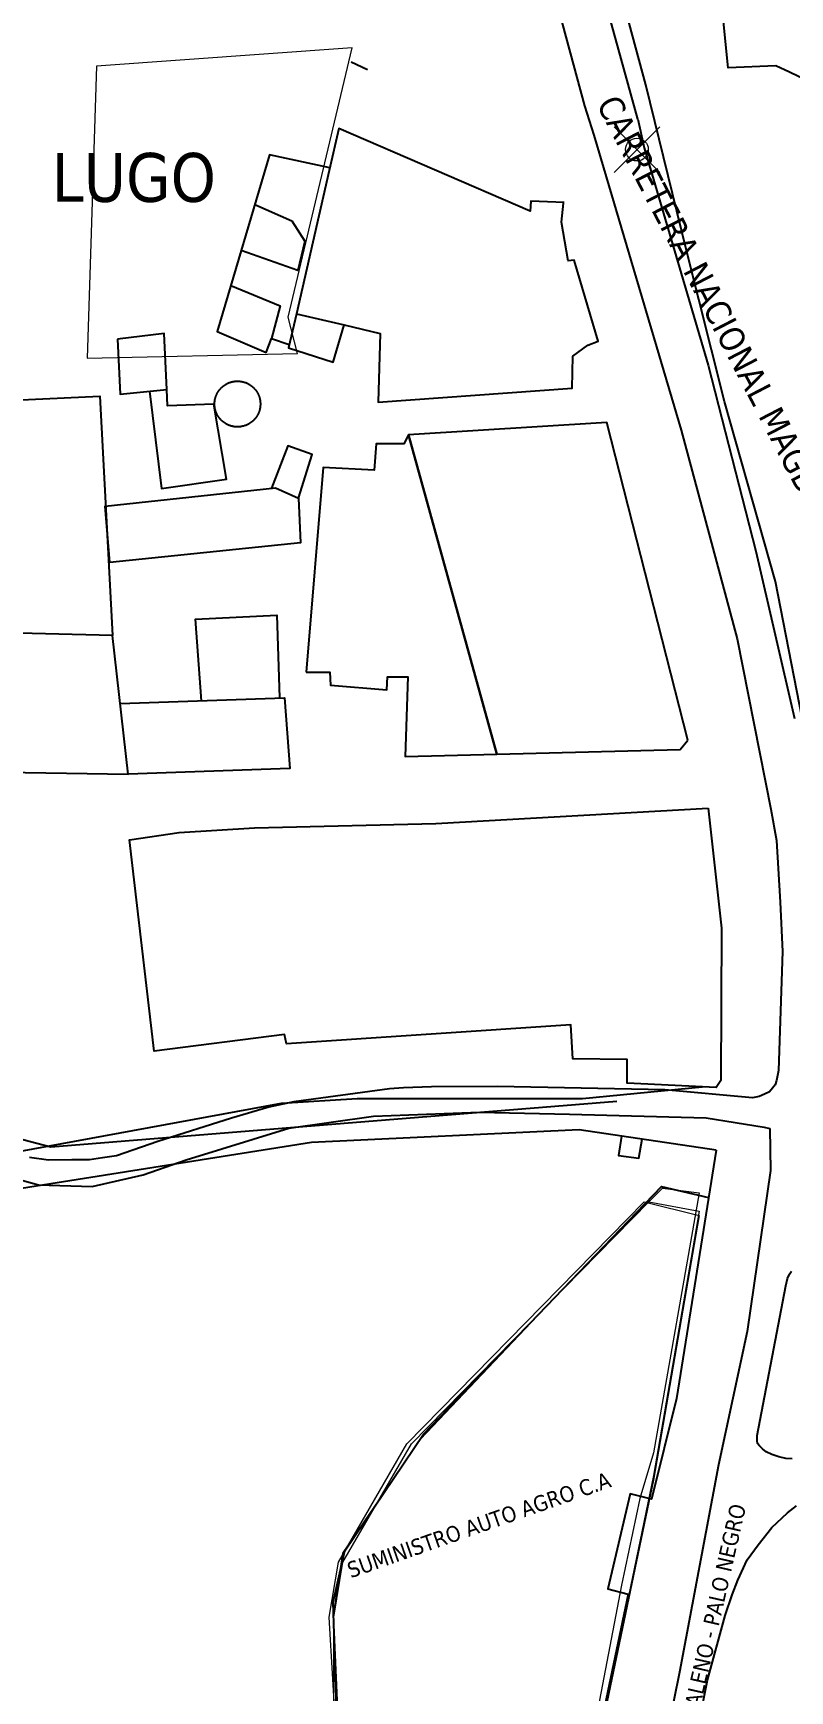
# Model space of a CAD drawing. Header units: metres. Extents: x 2 to 659295185, y -28 to 1124222152.
# Drawn here: x 656562.1 to 656727.9, y 1122568.8 to 1122932.2 of the extents above; entities that cross this region are included whole.
import ezdxf
from ezdxf.enums import TextEntityAlignment as Align

# ---------------------------------------------------------------- set-up
doc = ezdxf.new("R2010")
doc.units = ezdxf.units.M
doc.header["$MEASUREMENT"] = 0
doc.header["$PDMODE"] = 35
doc.header["$PDSIZE"] = 5
doc.linetypes.add('HIDDEN', pattern=[0.375, 0.25, -0.125])
for name, color, linetype in [('CALLES', 1, 'CONTINUOUS'), ('CURVAS', 2, 'CONTINUOUS'), ('MANZANA', 30, 'CONTINUOUS'), ('Parcelas', 140, 'CONTINUOUS'), ('PUNTO', 3, 'CONTINUOUS'), ('Rio Aragua', 174, 'CONTINUOUS'), ('TEXTOS', 7, 'CONTINUOUS')]:
    doc.layers.add(name, color=color, linetype=linetype)
doc.styles.get("Standard").update_dxf_attribs({"font": 'tahoma.ttf'})

msp = doc.modelspace()

# ---------------------------------------------------------------- linework, layer by layer
at = {"layer": 'CURVAS', "lineweight": 0}
for points in [[(656574, 1122861), (656620, 1122862), (656618, 1122870), (656632, 1122929), (656576, 1122925), (656574, 1122861)], [(656574, 1122861), (656620, 1122862), (656618, 1122870), (656632, 1122929), (656576, 1122925), (656574, 1122861)], [(656700, 1122679), (656708, 1122678), (656698, 1122621), (656695, 1122611), (656691, 1122592), (656674, 1122503), (656631, 1122518), (656628, 1122557), (656628, 1122586), (656630, 1122599), (656647, 1122624), (656682, 1122661), (656700, 1122679)]]:
    msp.add_lwpolyline(points, dxfattribs=at)
at = {"layer": 'MANZANA', "lineweight": -3}
for p, q in [((656566, 1122688), (653627, 1123461)), ((656690, 1122698), (656566, 1122688))]:
    msp.add_line(p, q, dxfattribs=at)
at = {"layer": 'MANZANA', "linetype": 'Continuous', "lineweight": -2}
msp.add_line((656665.4427, 1122980.5006), (656682.9225, 1122916.3286), dxfattribs=at)
at = {"layer": 'MANZANA', "lineweight": -2}
for p, q in [((656694.5505, 1122913.3842), (656687.3107, 1122939.8988)), ((656682.9239, 1122916.3236), (656684.9276, 1122909.9149)), ((656694.5505, 1122913.3842), (656696.0018, 1122907.0855)), ((656684.9276, 1122909.9149), (656704.058, 1122845.1881)), ((656696.0018, 1122907.0855), (656710.0197, 1122859.4752)), ((656710.0197, 1122859.4752), (656720.393, 1122818.7135)), ((656704.058, 1122845.1881), (656716.3113, 1122799.4474)), ((656720.393, 1122818.7135), (656728.878, 1122782.031)), ((656716.3113, 1122799.4474), (656723.7078, 1122762.105)), ((656723.7078, 1122762.105), (656724.9447, 1122755.2464)), ((656724.9447, 1122755.2464), (656725.7693, 1122741.7592)), ((656725.7693, 1122741.7592), (656726.2558, 1122730.9214)), ((656726.2558, 1122730.9214), (656725.39, 1122704.8167)), ((656725.39, 1122704.8167), (656724.9612, 1122702.6071)), ((656640.1527, 1122700.7975), (656619.233, 1122697.9381)), ((656643.2201, 1122701.0275), (656640.1527, 1122700.7975)), ((656649.3551, 1122701.2774), (656643.2201, 1122701.0275)), ((656663.8183, 1122701.3374), (656649.3551, 1122701.2774)), ((656700.5288, 1122700.6175), (656663.8183, 1122701.3374)), ((656719.7168, 1122698.8179), (656700.5288, 1122700.6175)), ((656722.339, 1122699.6077), (656721.1351, 1122699.1578)), ((656723.4357, 1122700.1676), (656722.339, 1122699.6077)), ((656724.0871, 1122700.9375), (656723.4357, 1122700.1676)), ((656724.6314, 1122701.7173), (656724.0871, 1122700.9375)), ((656724.9612, 1122702.6071), (656724.6314, 1122701.7173)), ((656613.7577, 1122696.8083), (656605.5531, 1122694.3388)), ((656619.233, 1122697.9381), (656613.7577, 1122696.8083)), ((656721.1351, 1122699.1578), (656719.7168, 1122698.8179)), ((656605.5531, 1122694.3388), (656589.4655, 1122689.2898)), ((656595.6251, 1122685.2207), (656618.161, 1122692.1793)), ((656618.161, 1122692.1793), (656636.6729, 1122694.8087)), ((656636.6729, 1122694.8087), (656659.9015, 1122695.6785)), ((656659.9015, 1122695.6785), (656679.6255, 1122695.2186)), ((656679.6255, 1122695.2186), (656709.5415, 1122694.4588)), ((656709.5415, 1122694.4588), (656722.2648, 1122692.4192)), ((656722.2648, 1122692.4192), (656723.4687, 1122692.0893)), ((656723.4687, 1122692.0893), (656723.6171, 1122682.9111)), ((656589.4655, 1122689.2898), (656580.3868, 1122686.1505)), ((656565.4866, 1122685.2007), (656561.3224, 1122685.7406)), ((656570.6402, 1122685.2207), (656565.4866, 1122685.2007)), ((656574.4745, 1122685.2407), (656570.6402, 1122685.2207)), ((656577.3194, 1122685.7006), (656574.4745, 1122685.2407)), ((656580.3868, 1122686.1505), (656577.3194, 1122685.7006)), ((656586.2166, 1122681.9713), (656595.6251, 1122685.2207)), ((656550.3719, 1122683.2611), (656563.3179, 1122679.7718)), ((656575.0435, 1122679.3819), (656586.2166, 1122681.9713)), ((656723.6171, 1122682.9111), (656718.513, 1122647.6083)), ((656563.3179, 1122679.7718), (656575.0435, 1122679.3819)), ((656727.3442, 1122659.256), (656727.773, 1122660.1458)), ((656727.773, 1122660.1458), (656728.2101, 1122660.8156)), ((656720.6981, 1122624.833), (656727.0227, 1122657.5963)), ((656727.0227, 1122657.5963), (656727.3442, 1122659.256)), ((656718.513, 1122647.6083), (656712.2873, 1122618.3843)), ((656720.7063, 1122623.7332), (656720.6981, 1122624.833)), ((656720.8135, 1122623.0633), (656720.7063, 1122623.7332)), ((656721.2588, 1122622.5134), (656720.8135, 1122623.0633)), ((656721.9185, 1122621.8536), (656721.2588, 1122622.5134)), ((656722.6853, 1122621.1937), (656721.9185, 1122621.8536)), ((656723.8975, 1122620.6438), (656722.6853, 1122621.1937)), ((656725.4312, 1122620.1039), (656723.8975, 1122620.6438)), ((656726.9649, 1122619.774), (656725.4312, 1122620.1039)), ((656728.3915, 1122619.674), (656726.9649, 1122619.774)), ((656712.2873, 1122618.3843), (656703.7199, 1122572.8935)), ((656727.3442, 1122607.8364), (656729.315, 1122609.3861)), ((656723.9635, 1122604.6071), (656727.3442, 1122607.8364)), ((656720.9125, 1122600.8378), (656723.9635, 1122604.6071)), ((656718.513, 1122597.5085), (656720.9125, 1122600.8378)), ((656716.4515, 1122593.0794), (656718.513, 1122597.5085)), ((656715.2641, 1122589.8601), (656716.4515, 1122593.0794)), ((656713.7469, 1122585.321), (656715.2641, 1122589.8601)), ((656709.8631, 1122571.1439), (656713.7469, 1122585.321)), ((656703.7199, 1122572.8935), (656696.9666, 1122539.5703)), ((656698.7064, 1122517.1249), (656709.8631, 1122571.1439))]:
    msp.add_line(p, q, dxfattribs=at)
at = {"layer": 'MANZANA'}
for points in [[(656711.7588, 1122687.3267), (656681.7401, 1122691.8122), (656623.083, 1122689.0519), (656558.215, 1122678.7006), (656451.942, 1122706.9941), (656232.8402, 1122767.0314), (656063.7695, 1122809.4716), (655876.0666, 1122859.1577), (655537.9252, 1122950.2489), (655215.6558, 1123033.7491), (654927.2005, 1123110.6935)], [(656711.7588, 1122687.3267), (656681.7401, 1122691.8122), (656623.083, 1122689.0519), (656558.215, 1122678.7006), (656451.942, 1122706.9941), (656232.8402, 1122767.0314), (656063.7695, 1122809.4716), (655876.0666, 1122859.1577), (655537.9252, 1122950.2489), (655215.6558, 1123033.7491), (654927.2005, 1123110.6935)], [(656192.7656, 1122788.5573), (656558.5601, 1122686.9816), (656616.5272, 1122697.678), (656633.0892, 1122698.7131), (656682.4302, 1122698.7131), (656708.676, 1122701.221)], [(656690.9918, 1122690.4298), (656690.3324, 1122686.1704), (656694.8051, 1122685.5831), (656695.4988, 1122689.7563)], [(656690.9918, 1122690.4298), (656690.3324, 1122686.1704), (656694.8051, 1122685.5831), (656695.4988, 1122689.7563)], [(656711.7588, 1122687.3267), (656703.0275, 1122632.9053), (656697.6061, 1122610.8584), (656692.9076, 1122612.033), (656688.0284, 1122591.1607), (656692.4558, 1122589.9861), (656683.5105, 1122547.1571), (656675.017, 1122504.1475), (656665.4393, 1122457.7947), (656648.7233, 1122389.4852), (656634.8085, 1122315.7544), (656630.8328, 1122295.3339), (656612.4001, 1122240.9394), (656605.3523, 1122229.0123), (656579.1489, 1122193.4119), (656546.982, 1122159.2572), (656496.3825, 1122112.4526), (656496.3825, 1122112.814)], [(656711.7588, 1122687.3267), (656703.0275, 1122632.9053), (656697.6061, 1122610.8584), (656692.9076, 1122612.033), (656688.0284, 1122591.1607), (656692.4558, 1122589.9861), (656683.5105, 1122547.1571), (656675.017, 1122504.1475), (656665.4393, 1122457.7947), (656648.7233, 1122389.4852), (656634.8085, 1122315.7544), (656630.8328, 1122295.3339), (656612.4001, 1122240.9394), (656605.3523, 1122229.0123), (656579.1489, 1122193.4119), (656546.982, 1122159.2572), (656496.3825, 1122112.4526), (656496.3825, 1122112.814)], [(656675.017, 1122504.1475), (656630.007, 1122518.1049), (656627.854, 1122588.2911), (656630.4375, 1122599.4865), (656647.6612, 1122625.1066), (656699.7626, 1122679.361), (656710.0954, 1122676.9584)], [(656675.017, 1122504.1475), (656630.007, 1122518.1049), (656627.854, 1122588.2911), (656630.4375, 1122599.4865), (656647.6612, 1122625.1066), (656699.7626, 1122679.361), (656710.0954, 1122676.9584)]]:
    msp.add_lwpolyline(points, dxfattribs=at)
at = {"layer": 'MANZANA', "lineweight": 40}
msp.add_lwpolyline([(656682.9239, 1122916.3236), (656682.9239, 1122916.3236), (656682.9239, 1122916.3236), (656682.9239, 1122916.3236)], close=True, dxfattribs=at)
at = {"layer": 'Parcelas'}
for points in [[(656783.0503, 1122916.9291), (656775.5875, 1122915.9243), (656756.2253, 1122916.498), (656746.3291, 1122917.2151), (656735.2855, 1122920.0836), (656727.8274, 1122923.6692), (656724.8155, 1122925.1034), (656714.3456, 1122924.6731), (656710.0429, 1122967.5568), (656704.4977, 1122994.7546)], [(656738.6897, 1122705.1826), (656741.5145, 1122737.825), (656733.5109, 1122767.0933), (656724.7225, 1122812.0551), (656713.5802, 1122851.5242), (656705.1057, 1122885.1866), (656696.3174, 1122920.8892), (656681.9579, 1122974.247)], [(656678.4567, 1122895.116), (656671.1421, 1122895.4028), (656670.9986, 1122893.2515), (656629.1189, 1122911.3229), (656626.9676, 1122902.1437), (656619.7964, 1122870.734), (656630.2663, 1122868.2958), (656630.2663, 1122868.2958), (656638.1546, 1122866.4312), (656637.7244, 1122851.3718), (656680.1778, 1122854.3837), (656680.3212, 1122861.4114), (656683.6199, 1122863.8496), (656685.9147, 1122864.7102), (656680.608, 1122882.4947), (656679.3172, 1122882.3513), (656677.883, 1122890.8133), (656678.3133, 1122894.9726)], [(656678.4567, 1122895.116), (656671.1421, 1122895.4028), (656670.9986, 1122893.2515), (656629.1189, 1122911.3229), (656626.9676, 1122902.1437), (656619.7964, 1122870.734), (656630.2663, 1122868.2958), (656630.2663, 1122868.2958), (656638.1546, 1122866.4312), (656637.7244, 1122851.3718), (656680.1778, 1122854.3837), (656680.3212, 1122861.4114), (656683.6199, 1122863.8496), (656685.9147, 1122864.7102), (656680.608, 1122882.4947), (656679.3172, 1122882.3513), (656677.883, 1122890.8133), (656678.3133, 1122894.9726)], [(656627.095, 1122902.6876), (656613.916, 1122905.5859), (656602.4421, 1122866.8615), (656613.1989, 1122862.272), (656614.3463, 1122865.2839), (656618.2397, 1122863.9882)], [(656627.095, 1122902.6876), (656613.916, 1122905.5859), (656602.4421, 1122866.8615), (656613.1989, 1122862.272), (656614.3463, 1122865.2839), (656618.2397, 1122863.9882)], [(656610.6923, 1122894.706), (656618.7924, 1122891.1001), (656621.6609, 1122886.654), (656620.0833, 1122880.1999), (656607.6987, 1122884.6025)], [(656610.6923, 1122894.706), (656618.7924, 1122891.1001), (656621.6609, 1122886.654), (656620.0833, 1122880.1999), (656607.6987, 1122884.6025)], [(656605.4314, 1122876.9504), (656616.2108, 1122872.455), (656614.3463, 1122865.2839)], [(656605.4314, 1122876.9504), (656616.2108, 1122872.455), (656614.3463, 1122865.2839)], [(656619.7964, 1122870.734), (656618.0753, 1122863.2759), (656627.8281, 1122860.1206), (656630.2663, 1122868.2958)], [(656619.7964, 1122870.734), (656618.0753, 1122863.2759), (656627.8281, 1122860.1206), (656630.2663, 1122868.2958)], [(656580.6417, 1122865.1404), (656581.2154, 1122853.0928), (656591.3985, 1122854.0968), (656590.8248, 1122866.4312), (656580.6417, 1122865.1404)], [(656580.6417, 1122865.1404), (656581.2154, 1122853.0928), (656591.3985, 1122854.0968), (656590.8248, 1122866.4312), (656580.6417, 1122865.1404)], [(656533.3119, 1122770.6243), (656460.5962, 1122773.7796), (656497.0258, 1122848.9336), (656576.7693, 1122852.6626), (656579.4944, 1122800.1695)], [(656533.3119, 1122770.6243), (656460.5962, 1122773.7796), (656497.0258, 1122848.9336), (656576.7693, 1122852.6626), (656579.4944, 1122800.1695)], [(656587.6354, 1122853.7258), (656590.2511, 1122832.4398), (656604.4501, 1122834.4478), (656601.725, 1122850.9415), (656591.5419, 1122850.5112), (656591.3985, 1122854.0968)], [(656587.6354, 1122853.7258), (656590.2511, 1122832.4398), (656604.4501, 1122834.4478), (656601.725, 1122850.9415), (656591.5419, 1122850.5112), (656591.3985, 1122854.0968)], [(656705.5637, 1122777.2217), (656687.7792, 1122846.9256), (656644.3218, 1122844.2006), (656663.684, 1122774.2098), (656703.8427, 1122775.2138), (656705.5637, 1122777.2217)], [(656705.5637, 1122777.2217), (656687.7792, 1122846.9256), (656644.3218, 1122844.2006), (656663.684, 1122774.2098), (656703.8427, 1122775.2138), (656705.5637, 1122777.2217)], [(656620.2267, 1122830.2885), (656623.2386, 1122839.8979), (656617.9319, 1122841.7624), (656614.3104, 1122832.4867)], [(656620.2267, 1122830.2885), (656623.2386, 1122839.8979), (656617.9319, 1122841.7624), (656614.3104, 1122832.4867)], [(656621.9478, 1122792.1378), (656627.111, 1122792.1378), (656627.2544, 1122789.2693), (656639.5889, 1122788.2654), (656639.7323, 1122791.1338), (656644.1784, 1122791.1338), (656643.6047, 1122773.6361), (656663.684, 1122774.2098), (656644.3218, 1122844.2006), (656643.3179, 1122842.1927), (656637.2941, 1122842.1927), (656636.8638, 1122836.4557), (656625.6768, 1122837.0294), (656621.9478, 1122792.1378)], [(656621.9478, 1122792.1378), (656627.111, 1122792.1378), (656627.2544, 1122789.2693), (656639.5889, 1122788.2654), (656639.7323, 1122791.1338), (656644.1784, 1122791.1338), (656643.6047, 1122773.6361), (656663.684, 1122774.2098), (656644.3218, 1122844.2006), (656643.3179, 1122842.1927), (656637.2941, 1122842.1927), (656636.8638, 1122836.4557), (656625.6768, 1122837.0294), (656621.9478, 1122792.1378)], [(656578.9207, 1122816.233), (656577.9167, 1122828.5674), (656615.2068, 1122832.5833), (656620.2267, 1122830.2885), (656620.6569, 1122820.5357), (656578.9207, 1122816.233)], [(656578.9207, 1122816.233), (656577.9167, 1122828.5674), (656615.2068, 1122832.5833), (656620.2267, 1122830.2885), (656620.6569, 1122820.5357), (656578.9207, 1122816.233)], [(656529.5829, 1122801.4603), (656533.3119, 1122770.6243), (656582.9365, 1122769.7637), (656579.4944, 1122800.1695), (656529.5829, 1122801.4603)], [(656529.5829, 1122801.4603), (656533.3119, 1122770.6243), (656582.9365, 1122769.7637), (656579.4944, 1122800.1695), (656529.5829, 1122801.4603)], [(656598.9977, 1122785.8898), (656597.7092, 1122803.7551), (656615.4937, 1122804.6157), (656616.0637, 1122786.5029)], [(656598.9977, 1122785.8898), (656597.7092, 1122803.7551), (656615.4937, 1122804.6157), (656616.0637, 1122786.5029)], [(656581.1834, 1122785.2498), (656617.2148, 1122786.5443), (656618.3622, 1122771.0545), (656582.9365, 1122769.7637)], [(656581.1834, 1122785.2498), (656617.2148, 1122786.5443), (656618.3622, 1122771.0545), (656582.9365, 1122769.7637)], [(656710.0099, 1122762.3057), (656712.8784, 1122736.0592), (656712.7349, 1122702.6414), (656711.731, 1122701.0638), (656692.2253, 1122702.0677), (656692.2253, 1122707.231), (656680.3212, 1122707.3744), (656679.8909, 1122714.8325), (656617.645, 1122710.6732), (656617.2148, 1122712.6811), (656588.6735, 1122709.0955), (656583.2234, 1122755.4213), (656594.1236, 1122756.999), (656610.6173, 1122758.003), (656650.3456, 1122759.0069), (656710.0099, 1122762.3057)], [(656710.0099, 1122762.3057), (656712.8784, 1122736.0592), (656712.7349, 1122702.6414), (656711.731, 1122701.0638), (656692.2253, 1122702.0677), (656692.2253, 1122707.231), (656680.3212, 1122707.3744), (656679.8909, 1122714.8325), (656617.645, 1122710.6732), (656617.2148, 1122712.6811), (656588.6735, 1122709.0955), (656583.2234, 1122755.4213), (656594.1236, 1122756.999), (656610.6173, 1122758.003), (656650.3456, 1122759.0069), (656710.0099, 1122762.3057)]]:
    msp.add_lwpolyline(points, dxfattribs=at)
for points in [[(656606.8883, 1122855.9593), (656606.9758, 1122855.9585), (656607.0634, 1122855.9562), (656607.1509, 1122855.9524), (656607.2383, 1122855.9471), (656607.3256, 1122855.9402), (656607.4128, 1122855.9318), (656607.4998, 1122855.9219), (656607.5866, 1122855.9104), (656607.6732, 1122855.8975), (656607.7596, 1122855.883), (656607.8457, 1122855.8671), (656607.9315, 1122855.8496), (656608.017, 1122855.8307), (656608.1022, 1122855.8102), (656608.187, 1122855.7883), (656608.2714, 1122855.7649), (656608.3553, 1122855.74), (656608.4389, 1122855.7137), (656608.5219, 1122855.6859), (656608.6045, 1122855.6567), (656608.6865, 1122855.626), (656608.768, 1122855.5939), (656608.8489, 1122855.5604), (656608.9292, 1122855.5255), (656609.0089, 1122855.4891), (656609.0879, 1122855.4514), (656609.1663, 1122855.4124), (656609.244, 1122855.3719), (656609.3209, 1122855.3301), (656609.3972, 1122855.287), (656609.4726, 1122855.2426), (656609.5473, 1122855.1968), (656609.6212, 1122855.1498), (656609.6942, 1122855.1014), (656609.7664, 1122855.0518), (656609.8377, 1122855.001), (656609.908, 1122854.9489), (656609.9775, 1122854.8956), (656610.0461, 1122854.841), (656610.1136, 1122854.7853), (656610.1802, 1122854.7285), (656610.2458, 1122854.6704), (656610.3104, 1122854.6113), (656610.3739, 1122854.551), (656610.4364, 1122854.4896), (656610.4978, 1122854.4271), (656610.558, 1122854.3636), (656610.6172, 1122854.299), (656610.6752, 1122854.2335), (656610.7321, 1122854.1669), (656610.7878, 1122854.0993), (656610.8423, 1122854.0307), (656610.8957, 1122853.9613), (656610.9477, 1122853.8909), (656610.9986, 1122853.8196), (656611.0482, 1122853.7474), (656611.0965, 1122853.6744), (656611.1436, 1122853.6005), (656611.1894, 1122853.5258), (656611.2338, 1122853.4504), (656611.2769, 1122853.3742), (656611.3187, 1122853.2972), (656611.3591, 1122853.2195), (656611.3982, 1122853.1411), (656611.4359, 1122853.0621), (656611.4722, 1122852.9824), (656611.5072, 1122852.9021), (656611.5407, 1122852.8212), (656611.5728, 1122852.7397), (656611.6034, 1122852.6577), (656611.6327, 1122852.5751), (656611.6605, 1122852.4921), (656611.6868, 1122852.4086), (656611.7117, 1122852.3246), (656611.7351, 1122852.2402), (656611.757, 1122852.1554), (656611.7774, 1122852.0702), (656611.7964, 1122851.9848), (656611.8139, 1122851.8989), (656611.8298, 1122851.8128), (656611.8443, 1122851.7264), (656611.8572, 1122851.6398), (656611.8687, 1122851.553), (656611.8786, 1122851.466), (656611.887, 1122851.3788), (656611.8938, 1122851.2915), (656611.8992, 1122851.2041), (656611.903, 1122851.1166), (656611.9053, 1122851.0291), (656611.9061, 1122850.9415), (656611.9053, 1122850.8539), (656611.903, 1122850.7664), (656611.8992, 1122850.6789), (656611.8938, 1122850.5915), (656611.887, 1122850.5042), (656611.8786, 1122850.417), (656611.8687, 1122850.33), (656611.8572, 1122850.2432), (656611.8443, 1122850.1565), (656611.8298, 1122850.0702), (656611.8139, 1122849.9841), (656611.7964, 1122849.8982), (656611.7774, 1122849.8127), (656611.757, 1122849.7276), (656611.7351, 1122849.6428), (656611.7117, 1122849.5584), (656611.6868, 1122849.4744), (656611.6605, 1122849.3909), (656611.6327, 1122849.3079), (656611.6034, 1122849.2253), (656611.5728, 1122849.1433), (656611.5407, 1122849.0618), (656611.5072, 1122848.9809), (656611.4722, 1122848.9006), (656611.4359, 1122848.8209), (656611.3982, 1122848.7418), (656611.3591, 1122848.6635), (656611.3187, 1122848.5858), (656611.2769, 1122848.5088), (656611.2338, 1122848.4326), (656611.1894, 1122848.3571), (656611.1436, 1122848.2825), (656611.0965, 1122848.2086), (656611.0482, 1122848.1356), (656610.9986, 1122848.0634), (656610.9477, 1122847.9921), (656610.8957, 1122847.9217), (656610.8423, 1122847.8522), (656610.7878, 1122847.7837), (656610.7321, 1122847.7161), (656610.6752, 1122847.6495), (656610.6172, 1122847.5839), (656610.558, 1122847.5194), (656610.4978, 1122847.4559), (656610.4364, 1122847.3934), (656610.3739, 1122847.332), (656610.3104, 1122847.2717), (656610.2458, 1122847.2126), (656610.1802, 1122847.1545), (656610.1136, 1122847.0977), (656610.0461, 1122847.0419), (656609.9775, 1122846.9874), (656609.908, 1122846.9341), (656609.8377, 1122846.882), (656609.7664, 1122846.8312), (656609.6942, 1122846.7816), (656609.6212, 1122846.7332), (656609.5473, 1122846.6862), (656609.4726, 1122846.6404), (656609.3972, 1122846.596), (656609.3209, 1122846.5528), (656609.244, 1122846.5111), (656609.1663, 1122846.4706), (656609.0879, 1122846.4315), (656609.0089, 1122846.3938), (656608.9292, 1122846.3575), (656608.8489, 1122846.3226), (656608.768, 1122846.2891), (656608.6865, 1122846.257), (656608.6045, 1122846.2263), (656608.5219, 1122846.1971), (656608.4389, 1122846.1693), (656608.3553, 1122846.143), (656608.2714, 1122846.1181), (656608.187, 1122846.0947), (656608.1022, 1122846.0728), (656608.017, 1122846.0523), (656607.9315, 1122846.0334), (656607.8457, 1122846.0159), (656607.7596, 1122845.9999), (656607.6732, 1122845.9855), (656607.5866, 1122845.9726), (656607.4998, 1122845.9611), (656607.4128, 1122845.9512), (656607.3256, 1122845.9428), (656607.2383, 1122845.9359), (656607.1509, 1122845.9306), (656607.0634, 1122845.9268), (656606.9758, 1122845.9245), (656606.8883, 1122845.9237), (656606.8007, 1122845.9245), (656606.7132, 1122845.9268), (656606.6257, 1122845.9306), (656606.5383, 1122845.9359), (656606.4509, 1122845.9428), (656606.3638, 1122845.9512), (656606.2768, 1122845.9611), (656606.1899, 1122845.9726), (656606.1033, 1122845.9855), (656606.0169, 1122845.9999), (656605.9308, 1122846.0159), (656605.845, 1122846.0334), (656605.7595, 1122846.0523), (656605.6744, 1122846.0728), (656605.5896, 1122846.0947), (656605.5052, 1122846.1181), (656605.4212, 1122846.143), (656605.3377, 1122846.1693), (656605.2546, 1122846.1971), (656605.1721, 1122846.2263), (656605.0901, 1122846.257), (656605.0086, 1122846.2891), (656604.9277, 1122846.3226), (656604.8474, 1122846.3575), (656604.7677, 1122846.3938), (656604.6886, 1122846.4315), (656604.6103, 1122846.4706), (656604.5326, 1122846.5111), (656604.4556, 1122846.5528), (656604.3794, 1122846.596), (656604.3039, 1122846.6404), (656604.2293, 1122846.6862), (656604.1554, 1122846.7332), (656604.0824, 1122846.7816), (656604.0102, 1122846.8312), (656603.9389, 1122846.882), (656603.8685, 1122846.9341), (656603.799, 1122846.9874), (656603.7305, 1122847.0419), (656603.6629, 1122847.0977), (656603.5963, 1122847.1545), (656603.5307, 1122847.2126), (656603.4662, 1122847.2717), (656603.4026, 1122847.332), (656603.3402, 1122847.3934), (656603.2788, 1122847.4559), (656603.2185, 1122847.5194), (656603.1593, 1122847.5839), (656603.1013, 1122847.6495), (656603.0444, 1122847.7161), (656602.9887, 1122847.7837), (656602.9342, 1122847.8522), (656602.8809, 1122847.9217), (656602.8288, 1122847.9921), (656602.778, 1122848.0634), (656602.7283, 1122848.1356), (656602.68, 1122848.2086), (656602.633, 1122848.2825), (656602.5872, 1122848.3571), (656602.5428, 1122848.4326), (656602.4996, 1122848.5088), (656602.4578, 1122848.5858), (656602.4174, 1122848.6635), (656602.3783, 1122848.7418), (656602.3406, 1122848.8209), (656602.3043, 1122848.9006), (656602.2694, 1122848.9809), (656602.2359, 1122849.0618), (656602.2038, 1122849.1433), (656602.1731, 1122849.2253), (656602.1439, 1122849.3079), (656602.1161, 1122849.3909), (656602.0898, 1122849.4744), (656602.0649, 1122849.5584), (656602.0415, 1122849.6428), (656602.0195, 1122849.7276), (656601.9991, 1122849.8127), (656601.9801, 1122849.8982), (656601.9627, 1122849.9841), (656601.9467, 1122850.0702), (656601.9323, 1122850.1565), (656601.9193, 1122850.2432), (656601.9079, 1122850.33), (656601.898, 1122850.417), (656601.8896, 1122850.5042), (656601.8827, 1122850.5915), (656601.8774, 1122850.6789), (656601.8736, 1122850.7664), (656601.8713, 1122850.8539), (656601.8705, 1122850.9415), (656601.8713, 1122851.0291), (656601.8736, 1122851.1166), (656601.8774, 1122851.2041), (656601.8827, 1122851.2915), (656601.8896, 1122851.3788), (656601.898, 1122851.466), (656601.9079, 1122851.553), (656601.9193, 1122851.6398), (656601.9323, 1122851.7264), (656601.9467, 1122851.8128), (656601.9627, 1122851.8989), (656601.9801, 1122851.9848), (656601.9991, 1122852.0702), (656602.0195, 1122852.1554), (656602.0415, 1122852.2402), (656602.0649, 1122852.3246), (656602.0898, 1122852.4086), (656602.1161, 1122852.4921), (656602.1439, 1122852.5751), (656602.1731, 1122852.6577), (656602.2038, 1122852.7397), (656602.2359, 1122852.8212), (656602.2694, 1122852.9021), (656602.3043, 1122852.9824), (656602.3406, 1122853.0621), (656602.3783, 1122853.1411), (656602.4174, 1122853.2195), (656602.4578, 1122853.2972), (656602.4996, 1122853.3742), (656602.5428, 1122853.4504), (656602.5872, 1122853.5258), (656602.633, 1122853.6005), (656602.68, 1122853.6744), (656602.7283, 1122853.7474), (656602.778, 1122853.8196), (656602.8288, 1122853.8909), (656602.8809, 1122853.9613), (656602.9342, 1122854.0307), (656602.9887, 1122854.0993), (656603.0444, 1122854.1669), (656603.1013, 1122854.2335), (656603.1593, 1122854.299), (656603.2185, 1122854.3636), (656603.2788, 1122854.4271), (656603.3402, 1122854.4896), (656603.4026, 1122854.551), (656603.4662, 1122854.6113), (656603.5307, 1122854.6704), (656603.5963, 1122854.7285), (656603.6629, 1122854.7853), (656603.7305, 1122854.841), (656603.799, 1122854.8956), (656603.8685, 1122854.9489), (656603.9389, 1122855.001), (656604.0102, 1122855.0518), (656604.0824, 1122855.1014), (656604.1554, 1122855.1498), (656604.2293, 1122855.1968), (656604.3039, 1122855.2426), (656604.3794, 1122855.287), (656604.4556, 1122855.3301), (656604.5326, 1122855.3719), (656604.6103, 1122855.4124), (656604.6886, 1122855.4514), (656604.7677, 1122855.4891), (656604.8474, 1122855.5255), (656604.9277, 1122855.5604), (656605.0086, 1122855.5939), (656605.0901, 1122855.626), (656605.1721, 1122855.6567), (656605.2546, 1122855.6859), (656605.3377, 1122855.7137), (656605.4212, 1122855.74), (656605.5052, 1122855.7649), (656605.5896, 1122855.7883), (656605.6744, 1122855.8102), (656605.7595, 1122855.8307), (656605.845, 1122855.8496), (656605.9308, 1122855.8671), (656606.0169, 1122855.883), (656606.1033, 1122855.8975), (656606.1899, 1122855.9104), (656606.2768, 1122855.9219), (656606.3638, 1122855.9318), (656606.4509, 1122855.9402), (656606.5383, 1122855.9471), (656606.6257, 1122855.9524), (656606.7132, 1122855.9562), (656606.8007, 1122855.9585), (656606.8883, 1122855.9593)], [(656606.8883, 1122855.9593), (656606.9758, 1122855.9585), (656607.0634, 1122855.9562), (656607.1509, 1122855.9524), (656607.2383, 1122855.9471), (656607.3256, 1122855.9402), (656607.4128, 1122855.9318), (656607.4998, 1122855.9219), (656607.5866, 1122855.9104), (656607.6732, 1122855.8975), (656607.7596, 1122855.883), (656607.8457, 1122855.8671), (656607.9315, 1122855.8496), (656608.017, 1122855.8307), (656608.1022, 1122855.8102), (656608.187, 1122855.7883), (656608.2714, 1122855.7649), (656608.3553, 1122855.74), (656608.4389, 1122855.7137), (656608.5219, 1122855.6859), (656608.6045, 1122855.6567), (656608.6865, 1122855.626), (656608.768, 1122855.5939), (656608.8489, 1122855.5604), (656608.9292, 1122855.5255), (656609.0089, 1122855.4891), (656609.0879, 1122855.4514), (656609.1663, 1122855.4124), (656609.244, 1122855.3719), (656609.3209, 1122855.3301), (656609.3972, 1122855.287), (656609.4726, 1122855.2426), (656609.5473, 1122855.1968), (656609.6212, 1122855.1498), (656609.6942, 1122855.1014), (656609.7664, 1122855.0518), (656609.8377, 1122855.001), (656609.908, 1122854.9489), (656609.9775, 1122854.8956), (656610.0461, 1122854.841), (656610.1136, 1122854.7853), (656610.1802, 1122854.7285), (656610.2458, 1122854.6704), (656610.3104, 1122854.6113), (656610.3739, 1122854.551), (656610.4364, 1122854.4896), (656610.4978, 1122854.4271), (656610.558, 1122854.3636), (656610.6172, 1122854.299), (656610.6752, 1122854.2335), (656610.7321, 1122854.1669), (656610.7878, 1122854.0993), (656610.8423, 1122854.0307), (656610.8957, 1122853.9613), (656610.9477, 1122853.8909), (656610.9986, 1122853.8196), (656611.0482, 1122853.7474), (656611.0965, 1122853.6744), (656611.1436, 1122853.6005), (656611.1894, 1122853.5258), (656611.2338, 1122853.4504), (656611.2769, 1122853.3742), (656611.3187, 1122853.2972), (656611.3591, 1122853.2195), (656611.3982, 1122853.1411), (656611.4359, 1122853.0621), (656611.4722, 1122852.9824), (656611.5072, 1122852.9021), (656611.5407, 1122852.8212), (656611.5728, 1122852.7397), (656611.6034, 1122852.6577), (656611.6327, 1122852.5751), (656611.6605, 1122852.4921), (656611.6868, 1122852.4086), (656611.7117, 1122852.3246), (656611.7351, 1122852.2402), (656611.757, 1122852.1554), (656611.7774, 1122852.0702), (656611.7964, 1122851.9848), (656611.8139, 1122851.8989), (656611.8298, 1122851.8128), (656611.8443, 1122851.7264), (656611.8572, 1122851.6398), (656611.8687, 1122851.553), (656611.8786, 1122851.466), (656611.887, 1122851.3788), (656611.8938, 1122851.2915), (656611.8992, 1122851.2041), (656611.903, 1122851.1166), (656611.9053, 1122851.0291), (656611.9061, 1122850.9415), (656611.9053, 1122850.8539), (656611.903, 1122850.7664), (656611.8992, 1122850.6789), (656611.8938, 1122850.5915), (656611.887, 1122850.5042), (656611.8786, 1122850.417), (656611.8687, 1122850.33), (656611.8572, 1122850.2432), (656611.8443, 1122850.1565), (656611.8298, 1122850.0702), (656611.8139, 1122849.9841), (656611.7964, 1122849.8982), (656611.7774, 1122849.8127), (656611.757, 1122849.7276), (656611.7351, 1122849.6428), (656611.7117, 1122849.5584), (656611.6868, 1122849.4744), (656611.6605, 1122849.3909), (656611.6327, 1122849.3079), (656611.6034, 1122849.2253), (656611.5728, 1122849.1433), (656611.5407, 1122849.0618), (656611.5072, 1122848.9809), (656611.4722, 1122848.9006), (656611.4359, 1122848.8209), (656611.3982, 1122848.7418), (656611.3591, 1122848.6635), (656611.3187, 1122848.5858), (656611.2769, 1122848.5088), (656611.2338, 1122848.4326), (656611.1894, 1122848.3571), (656611.1436, 1122848.2825), (656611.0965, 1122848.2086), (656611.0482, 1122848.1356), (656610.9986, 1122848.0634), (656610.9477, 1122847.9921), (656610.8957, 1122847.9217), (656610.8423, 1122847.8522), (656610.7878, 1122847.7837), (656610.7321, 1122847.7161), (656610.6752, 1122847.6495), (656610.6172, 1122847.5839), (656610.558, 1122847.5194), (656610.4978, 1122847.4559), (656610.4364, 1122847.3934), (656610.3739, 1122847.332), (656610.3104, 1122847.2717), (656610.2458, 1122847.2126), (656610.1802, 1122847.1545), (656610.1136, 1122847.0977), (656610.0461, 1122847.0419), (656609.9775, 1122846.9874), (656609.908, 1122846.9341), (656609.8377, 1122846.882), (656609.7664, 1122846.8312), (656609.6942, 1122846.7816), (656609.6212, 1122846.7332), (656609.5473, 1122846.6862), (656609.4726, 1122846.6404), (656609.3972, 1122846.596), (656609.3209, 1122846.5528), (656609.244, 1122846.5111), (656609.1663, 1122846.4706), (656609.0879, 1122846.4315), (656609.0089, 1122846.3938), (656608.9292, 1122846.3575), (656608.8489, 1122846.3226), (656608.768, 1122846.2891), (656608.6865, 1122846.257), (656608.6045, 1122846.2263), (656608.5219, 1122846.1971), (656608.4389, 1122846.1693), (656608.3553, 1122846.143), (656608.2714, 1122846.1181), (656608.187, 1122846.0947), (656608.1022, 1122846.0728), (656608.017, 1122846.0523), (656607.9315, 1122846.0334), (656607.8457, 1122846.0159), (656607.7596, 1122845.9999), (656607.6732, 1122845.9855), (656607.5866, 1122845.9726), (656607.4998, 1122845.9611), (656607.4128, 1122845.9512), (656607.3256, 1122845.9428), (656607.2383, 1122845.9359), (656607.1509, 1122845.9306), (656607.0634, 1122845.9268), (656606.9758, 1122845.9245), (656606.8883, 1122845.9237), (656606.8007, 1122845.9245), (656606.7132, 1122845.9268), (656606.6257, 1122845.9306), (656606.5383, 1122845.9359), (656606.4509, 1122845.9428), (656606.3638, 1122845.9512), (656606.2768, 1122845.9611), (656606.1899, 1122845.9726), (656606.1033, 1122845.9855), (656606.0169, 1122845.9999), (656605.9308, 1122846.0159), (656605.845, 1122846.0334), (656605.7595, 1122846.0523), (656605.6744, 1122846.0728), (656605.5896, 1122846.0947), (656605.5052, 1122846.1181), (656605.4212, 1122846.143), (656605.3377, 1122846.1693), (656605.2546, 1122846.1971), (656605.1721, 1122846.2263), (656605.0901, 1122846.257), (656605.0086, 1122846.2891), (656604.9277, 1122846.3226), (656604.8474, 1122846.3575), (656604.7677, 1122846.3938), (656604.6886, 1122846.4315), (656604.6103, 1122846.4706), (656604.5326, 1122846.5111), (656604.4556, 1122846.5528), (656604.3794, 1122846.596), (656604.3039, 1122846.6404), (656604.2293, 1122846.6862), (656604.1554, 1122846.7332), (656604.0824, 1122846.7816), (656604.0102, 1122846.8312), (656603.9389, 1122846.882), (656603.8685, 1122846.9341), (656603.799, 1122846.9874), (656603.7305, 1122847.0419), (656603.6629, 1122847.0977), (656603.5963, 1122847.1545), (656603.5307, 1122847.2126), (656603.4662, 1122847.2717), (656603.4026, 1122847.332), (656603.3402, 1122847.3934), (656603.2788, 1122847.4559), (656603.2185, 1122847.5194), (656603.1593, 1122847.5839), (656603.1013, 1122847.6495), (656603.0444, 1122847.7161), (656602.9887, 1122847.7837), (656602.9342, 1122847.8522), (656602.8809, 1122847.9217), (656602.8288, 1122847.9921), (656602.778, 1122848.0634), (656602.7283, 1122848.1356), (656602.68, 1122848.2086), (656602.633, 1122848.2825), (656602.5872, 1122848.3571), (656602.5428, 1122848.4326), (656602.4996, 1122848.5088), (656602.4578, 1122848.5858), (656602.4174, 1122848.6635), (656602.3783, 1122848.7418), (656602.3406, 1122848.8209), (656602.3043, 1122848.9006), (656602.2694, 1122848.9809), (656602.2359, 1122849.0618), (656602.2038, 1122849.1433), (656602.1731, 1122849.2253), (656602.1439, 1122849.3079), (656602.1161, 1122849.3909), (656602.0898, 1122849.4744), (656602.0649, 1122849.5584), (656602.0415, 1122849.6428), (656602.0195, 1122849.7276), (656601.9991, 1122849.8127), (656601.9801, 1122849.8982), (656601.9627, 1122849.9841), (656601.9467, 1122850.0702), (656601.9323, 1122850.1565), (656601.9193, 1122850.2432), (656601.9079, 1122850.33), (656601.898, 1122850.417), (656601.8896, 1122850.5042), (656601.8827, 1122850.5915), (656601.8774, 1122850.6789), (656601.8736, 1122850.7664), (656601.8713, 1122850.8539), (656601.8705, 1122850.9415), (656601.8713, 1122851.0291), (656601.8736, 1122851.1166), (656601.8774, 1122851.2041), (656601.8827, 1122851.2915), (656601.8896, 1122851.3788), (656601.898, 1122851.466), (656601.9079, 1122851.553), (656601.9193, 1122851.6398), (656601.9323, 1122851.7264), (656601.9467, 1122851.8128), (656601.9627, 1122851.8989), (656601.9801, 1122851.9848), (656601.9991, 1122852.0702), (656602.0195, 1122852.1554), (656602.0415, 1122852.2402), (656602.0649, 1122852.3246), (656602.0898, 1122852.4086), (656602.1161, 1122852.4921), (656602.1439, 1122852.5751), (656602.1731, 1122852.6577), (656602.2038, 1122852.7397), (656602.2359, 1122852.8212), (656602.2694, 1122852.9021), (656602.3043, 1122852.9824), (656602.3406, 1122853.0621), (656602.3783, 1122853.1411), (656602.4174, 1122853.2195), (656602.4578, 1122853.2972), (656602.4996, 1122853.3742), (656602.5428, 1122853.4504), (656602.5872, 1122853.5258), (656602.633, 1122853.6005), (656602.68, 1122853.6744), (656602.7283, 1122853.7474), (656602.778, 1122853.8196), (656602.8288, 1122853.8909), (656602.8809, 1122853.9613), (656602.9342, 1122854.0307), (656602.9887, 1122854.0993), (656603.0444, 1122854.1669), (656603.1013, 1122854.2335), (656603.1593, 1122854.299), (656603.2185, 1122854.3636), (656603.2788, 1122854.4271), (656603.3402, 1122854.4896), (656603.4026, 1122854.551), (656603.4662, 1122854.6113), (656603.5307, 1122854.6704), (656603.5963, 1122854.7285), (656603.6629, 1122854.7853), (656603.7305, 1122854.841), (656603.799, 1122854.8956), (656603.8685, 1122854.9489), (656603.9389, 1122855.001), (656604.0102, 1122855.0518), (656604.0824, 1122855.1014), (656604.1554, 1122855.1498), (656604.2293, 1122855.1968), (656604.3039, 1122855.2426), (656604.3794, 1122855.287), (656604.4556, 1122855.3301), (656604.5326, 1122855.3719), (656604.6103, 1122855.4124), (656604.6886, 1122855.4514), (656604.7677, 1122855.4891), (656604.8474, 1122855.5255), (656604.9277, 1122855.5604), (656605.0086, 1122855.5939), (656605.0901, 1122855.626), (656605.1721, 1122855.6567), (656605.2546, 1122855.6859), (656605.3377, 1122855.7137), (656605.4212, 1122855.74), (656605.5052, 1122855.7649), (656605.5896, 1122855.7883), (656605.6744, 1122855.8102), (656605.7595, 1122855.8307), (656605.845, 1122855.8496), (656605.9308, 1122855.8671), (656606.0169, 1122855.883), (656606.1033, 1122855.8975), (656606.1899, 1122855.9104), (656606.2768, 1122855.9219), (656606.3638, 1122855.9318), (656606.4509, 1122855.9402), (656606.5383, 1122855.9471), (656606.6257, 1122855.9524), (656606.7132, 1122855.9562), (656606.8007, 1122855.9585), (656606.8883, 1122855.9593), (656606.8883, 1122855.9593), (656606.8883, 1122855.9593), (656606.8883, 1122855.9593), (656606.8883, 1122855.9593), (656606.8883, 1122855.9593), (656606.8883, 1122855.9593)]]:
    msp.add_lwpolyline(points, close=True, dxfattribs=at)
at = {"layer": 'Parcelas', "lineweight": 0}
msp.add_lwpolyline([(656697, 1122676), (656708, 1122674), (656698, 1122616), (656674, 1122500), (656631, 1122517), (656628, 1122585), (656630, 1122597), (656645, 1122623), (656697, 1122676)], dxfattribs=at)
at = {"layer": 'PUNTO', "lineweight": 0}
msp.add_point((656694.376, 1122906.7302), dxfattribs=at)
at = {"layer": 'Rio Aragua', "lineweight": -2}
msp.add_line((656631.8161, 1122925.9417), (656635.3371, 1122924.292), dxfattribs=at)
at = {"layer": 'Rio Aragua', "lineweight": 0}
msp.add_lwpolyline([(656696, 1122676), (656708, 1122673), (656698, 1122615), (656674, 1122500), (656631, 1122517), (656627, 1122585), (656629, 1122597), (656644, 1122623), (656696, 1122676)], dxfattribs=at)

# ---------------------------------------------------------------- texts
at = {"layer": 'CALLES', "color": 0}
msp.add_text('CARRETERA NACIONAL MAGDALENO-GUIGUE', height=5.5, rotation=297.43055, dxfattribs=at).set_placement((656721.7236, 1122852.709), align=Align.MIDDLE)
for s, rotation, p in [('SUMINISTRO AUTO AGRO C.A', 19.343858, (656631.7131, 1122593.5026)), ('CARRETERA MAGDALENO - PALO NEGRO', 77.178766, (656699.5962, 1122527.0741))]:
    msp.add_text(s, height=3.5001, rotation=rotation, dxfattribs=at).set_placement(p)
at = {"layer": 'TEXTOS', "color": 0, "width": 0.529412}
msp.add_text('la vaquera', height=27.69936, dxfattribs=at).set_placement((656708.6671, 1122938.0238))
at = {"layer": 'TEXTOS', "linetype": 'HIDDEN', "lineweight": 40, "insert": (656514.0377, 1122905.9725), "char_height": 10.6994, "width": 372.724773, "attachment_point": 1}
msp.add_mtext('             LUGO', dxfattribs=at)

doc.saveas('drawing.dxf')
